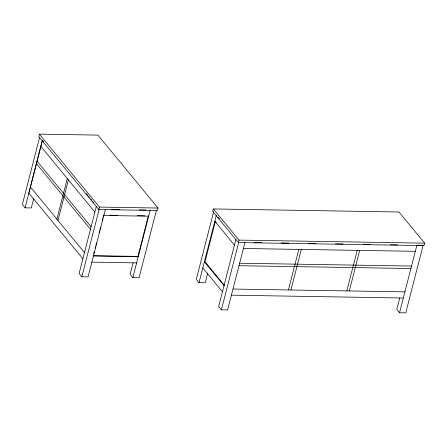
<?xml version="1.0" encoding="UTF-8"?>
<svg xmlns="http://www.w3.org/2000/svg" width="447" height="447" viewBox="0 0 447 447"><rect width="100%" height="100%" fill="white"/><g stroke="black" fill="none" stroke-linecap="round" stroke-linejoin="round"><path stroke-width="0.67" d="M39.386 134.145L38.755 136.603L98.843 209.531L157.394 210.498L158.026 208.039L97.938 135.106L39.386 134.145L99.474 207.078L158.026 208.039M39.526 137.62L22.35 204.525L25.082 207.844L31.312 207.944L33.737 198.485M42.225 140.872L28.82 193.093L82.896 258.735M25.082 207.844L42.431 140.257M56.886 219.108L67.296 178.56M57.981 220.432L68.391 179.884M96.301 206.508L79.108 273.48L81.84 276.794L88.07 276.894L105.419 209.313M98.843 209.531L99.474 207.078M81.84 276.794L99.189 209.213M93.68 253.65L94.2 251.622M95.066 248.241L95.585 246.213M95.937 244.861L96.457 242.833M99.061 232.697L99.58 230.669M99.927 229.317L100.446 227.288M102.184 220.533L102.704 218.505M103.05 217.153L103.57 215.124M133.083 262.825L130.133 274.318L132.865 277.632L139.095 277.732L156.45 210.151M148.37 215.862L137.955 256.41L93.16 255.673M132.865 277.632L150.22 210.051M213.359 208.945L212.727 211.403L238.402 242.565L424.019 245.615L424.65 243.157L398.975 211.995L213.359 208.945L239.033 240.106L424.65 243.157M213.644 211.772L196.294 279.353L199.027 282.666L205.257 282.772L207.682 273.307M199.027 282.666L216.376 215.085M235.865 239.542L218.667 306.508L221.399 309.827L227.629 309.927L244.978 242.347M238.402 242.565L239.033 240.106M221.399 309.827L238.754 242.246M288.416 289.952L298.825 249.404M290.908 289.991L301.317 249.443M346.816 290.908L357.226 250.359M349.308 290.952L359.718 250.404M399.763 297.948L396.813 309.436L399.54 312.755L405.77 312.855L423.125 245.274L417.587 245.185M399.54 312.755L416.895 245.174M111.621 209.414L119.891 209.554M139.19 209.867L146.085 209.984M109.772 215.23L117.354 215.353M137.341 215.683L144.923 215.806M103.844 215.46L148.639 216.192M254.03 242.497L261.685 242.62M281.174 242.939L288.829 243.067M308.318 243.386L315.973 243.514M335.462 243.833L343.117 243.961M363.299 244.291L370.261 244.403M390.443 244.738L397.405 244.85M243.403 248.493L415.319 251.315M93.434 256.008L138.229 256.74M239.614 263.233L411.531 266.06M91.853 262.149L136.653 262.886M238.989 265.691L410.899 268.518M232.993 289.041L404.904 291.863M231.412 295.182L403.328 298.009M218.125 217.208L219.432 218.795M216.298 222.299L215.42 221.243L205.011 261.791L224.657 285.633M214.8 221.231L234.44 245.073M204.391 261.78L224.031 285.622M202.809 267.921L222.455 291.768M42.828 140.799L43.711 141.872M86.265 193.523L87.595 195.138M88.484 196.211L89.366 197.289M90.696 198.904L91.585 199.977M92.915 201.591L93.803 202.67M40.806 146.404L94.881 212.04M37.023 161.149L91.099 226.785M36.391 163.608L90.467 229.244M30.396 186.952L84.472 252.589"/></g></svg>
